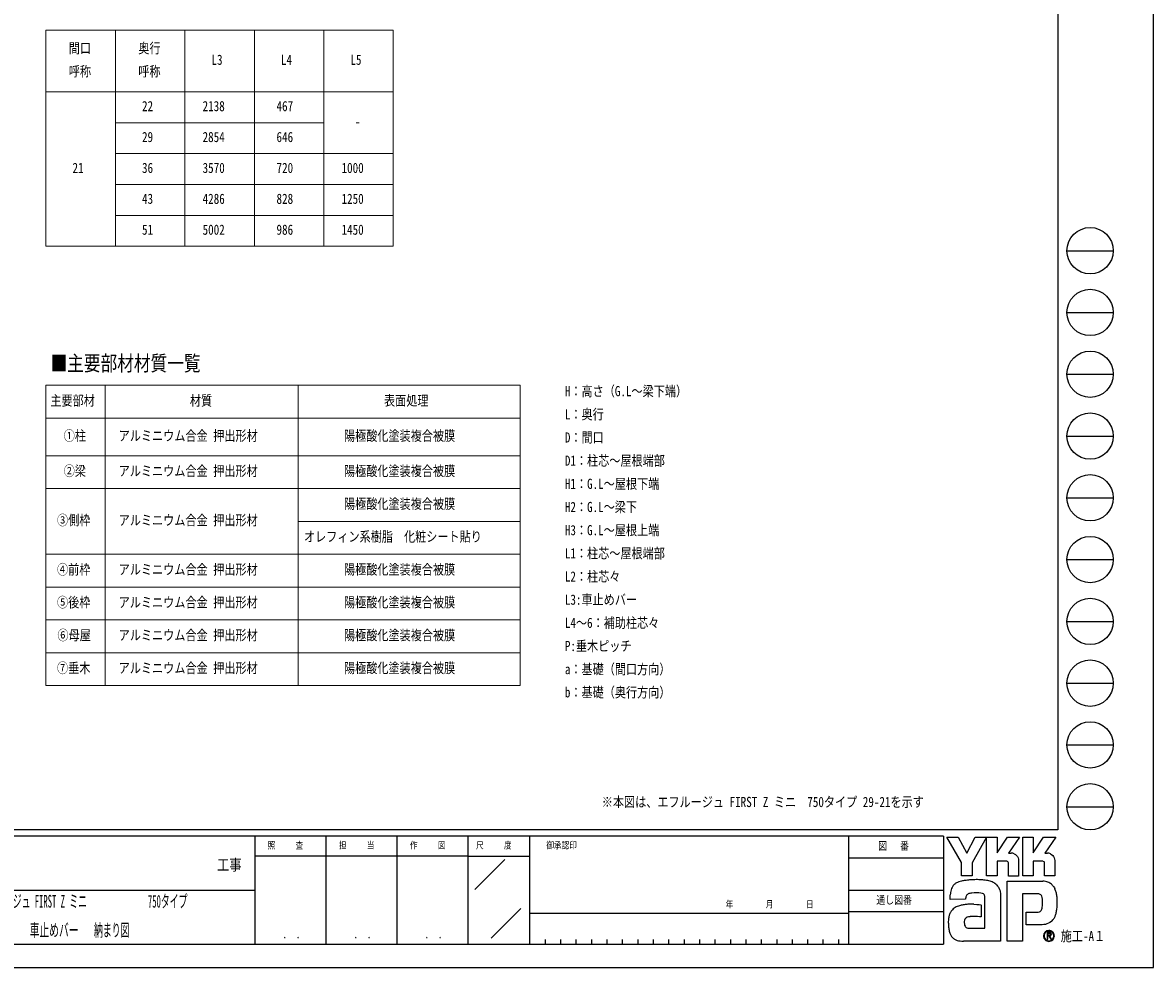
# Model space of a CAD drawing. Units: millimetres, scale not verified. Extents: x -8410 to 8410, y -5941 to 5943.
# Drawn here: x 1086 to 8410, y -5937 to 180 of the extents above; entities that cross this region are included whole.
import ezdxf
from ezdxf.enums import TextEntityAlignment as Align

# ---------------------------------------------------------------- set-up
doc = ezdxf.new("R2010")
doc.units = ezdxf.units.MM
doc.header["$LTSCALE"] = 30
doc.layers.add('0-1_TABLE1', color=7, linetype='Continuous', lineweight=18)
doc.layers.add('0-2_USER1', color=3, linetype='Continuous')
doc.layers.add('0-8_YKK_ZWAK', color=7, linetype='Continuous')
doc.styles.add('ＭＳ ゴシック', font='')
doc.styles.get('ＭＳ ゴシック').set_extended_font_data('MS Gothic')

msp = doc.modelspace()

# ---------------------------------------------------------------- linework, layer by layer
at = {"layer": '0-1_TABLE1'}
for p, q in [((1236.91, 131.7), (3486.91, 131.7)), ((1236.91, 131.7), (1236.91, -1268.3)), ((1686.91, 131.7), (1686.91, -1268.3)), ((2136.91, 131.7), (2136.91, -1268.3)), ((2586.91, 131.7), (2586.91, -1268.3)), ((3036.91, 131.7), (3036.91, -1268.3)), ((3486.91, 131.7), (3486.91, -1268.3)), ((1236.91, -268.3), (3486.91, -268.3)), ((1686.91, -468.3), (3036.91, -468.3)), ((1686.91, -668.3), (3486.91, -668.3)), ((1686.91, -868.3), (3486.91, -868.3)), ((1686.91, -1068.3), (3486.91, -1068.3)), ((1236.91, -1268.3), (3486.91, -1268.3)), ((1236.91, -2168.3), (4308.98, -2168.3)), ((1236.91, -2168.3), (1236.91, -4112.3)), ((1621.01, -2168.3), (1621.01, -4112.3)), ((2870.82, -2168.3), (2870.82, -4112.3)), ((4308.98, -2168.3), (4308.98, -4112.3)), ((1236.91, -2380.92), (4308.98, -2380.92)), ((1236.91, -2623.92), (4308.98, -2623.92)), ((1236.91, -2836.55), (4308.98, -2836.55)), ((2870.82, -3049.17), (4308.98, -3049.17)), ((1236.91, -3261.8), (4308.98, -3261.8)), ((1236.91, -3474.42), (4308.98, -3474.42)), ((1236.91, -3687.05), (4308.98, -3687.05)), ((1236.91, -3899.67), (4308.98, -3899.67)), ((1236.91, -4112.3), (4308.98, -4112.3))]:
    msp.add_line(p, q, dxfattribs=at)
at = {"layer": '0-8_YKK_ZWAK'}
for p, q in [((7790.04, 5553.4), (7790.04, -5046.6)), ((7850.04, -1296.6), (8150.04, -1296.6)), ((7850.04, -1696.6), (8150.04, -1696.6)), ((7850.04, -2096.6), (8150.04, -2096.6)), ((7850.04, -2496.6), (8150.04, -2496.6)), ((7850.04, -2896.6), (8150.04, -2896.6)), ((7850.04, -3296.6), (8150.04, -3296.6)), ((7850.04, -3696.6), (8150.04, -3696.6)), ((7850.04, -4096.6), (8150.04, -4096.6)), ((7850.04, -4496.6), (8150.04, -4496.6)), ((7850.04, -4896.6), (8150.04, -4896.6)), ((7790.04, -5046.6), (-7809.96, -5046.6)), ((2590.04, -5086.6), (-9.96, -5086.6)), ((3050.04, -5086.6), (3050.04, -5786.6)), ((3510.04, -5086.6), (3510.04, -5786.6)), ((3970.04, -5086.6), (3970.04, -5786.6)), ((4370.04, -5086.6), (3970.04, -5086.6)), ((6435.04, -5086.6), (4370.04, -5086.6)), ((4370.04, -5086.6), (4370.04, -5786.6)), ((6435.04, -5086.6), (6435.04, -5786.6)), ((7050.04, -5086.6), (6435.04, -5086.6)), ((7050.04, -5086.6), (7050.04, -5786.6)), ((3970.04, -5216.6), (2590.04, -5216.6)), ((3970.04, -5216.6), (4370.04, -5216.6)), ((4014.21, -5433.18), (4210.07, -5237.32)), ((6435.04, -5226.6), (7050.04, -5226.6)), ((-9.96, -5436.6), (2590.04, -5436.6)), ((6435.04, -5436.6), (7050.04, -5436.6)), ((4121.34, -5748.58), (4313.78, -5556.14)), ((4370.04, -5586.6), (6435.04, -5586.6)), ((7050.04, -5576.6), (6435.04, -5576.6)), ((4470.04, -5756.6), (4470.04, -5786.6)), ((4570.04, -5756.6), (4570.04, -5786.6)), ((4670.04, -5756.6), (4670.04, -5786.6)), ((4770.04, -5756.6), (4770.04, -5786.6)), ((4870.04, -5756.6), (4870.04, -5786.6)), ((4970.04, -5756.6), (4970.04, -5786.6)), ((5070.04, -5756.6), (5070.04, -5786.6)), ((5170.04, -5756.6), (5170.04, -5786.6)), ((5270.04, -5756.6), (5270.04, -5786.6)), ((5370.04, -5756.6), (5370.04, -5786.6)), ((5470.04, -5756.6), (5470.04, -5786.6)), ((5570.04, -5756.6), (5570.04, -5786.6)), ((5670.04, -5756.6), (5670.04, -5786.6)), ((5770.04, -5756.6), (5770.04, -5786.6)), ((5870.04, -5756.6), (5870.04, -5786.6)), ((5970.04, -5756.6), (5970.04, -5786.6)), ((6070.04, -5756.6), (6070.04, -5786.6)), ((6170.04, -5756.6), (6170.04, -5786.6)), ((6270.04, -5756.6), (6270.04, -5786.6)), ((6370.04, -5756.6), (6370.04, -5786.6)), ((7733.35, -5764.56), (7733.35, -5764.56)), ((-9.96, -5786.6), (2590.04, -5786.6)), ((2590.04, -5786.6), (3970.04, -5786.6)), ((3970.04, -5786.6), (4370.04, -5786.6)), ((4370.04, -5786.6), (6435.04, -5786.6)), ((6435.04, -5786.6), (7050.04, -5786.6))]:
    msp.add_line(p, q, dxfattribs=at)
for points in [[(-8410, -5936.6), (8410, -5936.6), (8410, 5943.4), (-8410, 5943.4)], [(7072.04, -5092.6), (7145.66, -5092.6), (7200.94, -5196.8), (7256.08, -5092.6), (7329.75, -5092.6), (7235.34, -5260.58), (7235.34, -5344.87), (7168.19, -5344.87), (7168.19, -5258.31)]]:
    msp.add_lwpolyline(points, close=True, dxfattribs=at)
for points in [[(3970.04, -5086.6), (2590.04, -5086.6), (2590.04, -5786.6)], [(7461.09, -5249.82), (7397.54, -5249.82), (7397.54, -5344.79), (7329.83, -5344.79), (7329.83, -5092.6), (7397.54, -5092.6), (7397.54, -5195.77), (7464.14, -5092.6), (7543.68, -5092.6), (7472.32, -5197.02), (7474.85, -5197.02), (7477.64, -5197.02), (7480.51, -5197.02), (7483.26, -5197.02), (7485.73, -5197.02), (7487.72, -5197.02), (7489.05, -5197.02), (7489.53, -5197.02)], [(7695.02, -5249.82), (7631.54, -5249.82), (7631.54, -5344.87), (7563.79, -5344.87), (7563.79, -5092.6), (7631.54, -5092.6), (7631.54, -5195.77), (7698.06, -5092.6), (7777.61, -5092.6), (7706.25, -5197.02), (7708.8, -5197.02), (7711.61, -5197.02), (7714.47, -5197.02), (7717.23, -5197.02), (7719.68, -5197.02), (7721.66, -5197.02), (7722.98, -5197.02), (7723.46, -5197.02)], [(7509.01, -5201.03), (7517.1, -5205.64), (7523.95, -5211.67), (7529.45, -5218.84), (7533.51, -5226.9), (7536.02, -5235.59), (7536.88, -5244.67), (7536.88, -5345.04), (7470.82, -5345.04), (7470.82, -5259.42)], [(7742.96, -5201.03), (7751.07, -5205.64), (7757.95, -5211.67), (7763.48, -5218.84), (7767.56, -5226.9), (7770.09, -5235.59), (7770.96, -5244.67), (7770.96, -5344.87), (7704.75, -5344.87), (7704.75, -5259.42)], [(7657.74, -5459.61), (7562.39, -5459.61), (7562.39, -5766.6), (7462.46, -5766.6), (7462.46, -5378.18), (7694.7, -5378.18)], [(7757.43, -5405.62), (7763.94, -5413.85), (7768.83, -5421.82), (7772.23, -5429.03)], [(7209.59, -5461.22), (7204.95, -5463.84), (7201.32, -5467.04), (7198.58, -5470.77), (7196.58, -5474.99), (7195.21, -5479.66), (7194.32, -5484.74), (7193.78, -5490.18), (7193.46, -5495.93), (7093.49, -5496.18), (7093.78, -5482.51), (7094.34, -5467.14)], [(7415.42, -5434.93), (7418.25, -5446.4), (7419.86, -5458.69), (7420.37, -5471.77), (7420.37, -5766.6), (7179.1, -5766.6)], [(7247.89, -5527.65), (7266.81, -5528.9), (7281.69, -5530.57), (7291.42, -5532.13), (7294.91, -5533.07), (7294.91, -5609.55), (7283.84, -5608.38), (7271.71, -5607.72), (7259.29, -5607.47), (7247.37, -5607.5), (7236.74, -5607.72), (7228.17, -5608.02), (7222.45, -5608.28), (7220.37, -5608.38), (7211.72, -5609.96), (7204.27, -5612.44), (7198, -5615.82), (7192.93, -5620.14), (7189.05, -5625.39), (7186.37, -5631.61), (7184.87, -5638.8), (7184.57, -5646.98), (7185.52, -5655.98), (7187.44, -5663.41), (7190.19, -5669.43), (7193.65, -5674.18), (7197.72, -5677.79), (7202.27, -5680.41), (7207.17, -5682.18), (7212.32, -5683.25), (7318.52, -5683.25), (7318.52, -5486.75), (7318.56, -5482.85), (7318.35, -5479.04), (7317.85, -5475.37), (7317, -5471.89), (7315.72, -5468.65), (7313.97, -5465.69), (7311.67, -5463.08), (7308.78, -5460.85)], [(7308.78, -5460.85), (7302.55, -5458.4), (7292.59, -5456.33), (7279.88, -5454.8), (7265.41, -5453.99), (7250.17, -5454.05), (7235.13, -5455.17)], [(7691.65, -5518.59), (7691.53, -5505.86), (7690.92, -5494.4), (7689.48, -5484.32), (7686.87, -5475.79)], [(7749.13, -5638.54), (7739.9, -5645.71), (7730.29, -5651.35), (7720.37, -5655.56), (7710.2, -5658.44), (7699.87, -5660.09), (7689.44, -5660.62), (7586.72, -5660.62), (7586.72, -5579.93), (7644.64, -5579.93), (7655.32, -5579.78), (7664.71, -5578.87), (7672.77, -5576.5)], [(7749.21, -5721.79), (7749.16, -5720.62), (7749.02, -5719.49), (7748.77, -5718.41), (7748.44, -5717.38), (7748.01, -5716.4), (7747.48, -5715.48), (7746.87, -5714.62), (7746.16, -5713.82), (7745.23, -5713.01), (7744.21, -5712.29), (7743.08, -5711.68), (7741.86, -5711.18), (7740.56, -5710.79), (7739.17, -5710.51), (7737.7, -5710.34), (7736.16, -5710.29), (7721, -5710.29), (7721, -5754.88), (7725.58, -5754.88), (7725.58, -5714.83), (7736.16, -5714.83), (7737.25, -5714.87), (7738.27, -5714.98), (7739.24, -5715.15), (7740.13, -5715.4), (7740.94, -5715.71), (7741.69, -5716.09), (7742.35, -5716.54), (7742.93, -5717.04)], [(7744.72, -5721.79), (7744.44, -5723.94), (7743.67, -5725.63), (7742.52, -5726.91), (7741.09, -5727.85), (7739.49, -5728.49), (7737.81, -5728.88), (7736.16, -5729.08), (7734.66, -5729.13), (7730.69, -5729.13), (7732.69, -5732.54), (7745.79, -5755.03), (7751.03, -5755.03), (7738.4, -5733.38), (7739.58, -5733.15), (7740.71, -5732.85), (7741.78, -5732.49), (7742.79, -5732.06), (7743.74, -5731.58), (7744.62, -5731.03), (7745.43, -5730.42), (7746.16, -5729.75)]]:
    msp.add_lwpolyline(points, dxfattribs=at)
for centre in [(8000.04, -1296.6), (8000.04, -1696.6), (8000.04, -2096.6), (8000.04, -2496.6), (8000.04, -2896.6), (8000.04, -3296.6), (8000.04, -3696.6), (8000.04, -4096.6), (8000.04, -4496.6), (8000.04, -4896.6)]:
    msp.add_circle(centre, 150, dxfattribs=at)
for centre, radius, start, end in [((7489.63, -5246.98), 49.95, 78.26798, 90.11215), ((7490.35, -5243.34), 46.25, 66.19963, 78.22058), ((7723.56, -5247.07), 50.04, 78.27851, 90.10826), ((7724.25, -5243.56), 46.47, 66.2483, 78.23226), ((7461.45, -5259.19), 9.38, 358.57817, 92.1683), ((7695.42, -5259.14), 9.33, 358.29941, 92.43455), ((7183.21, -5459.18), 87.16, 152.2125, 163.4865), ((7169.87, -5452.28), 72.15, 138.03852, 152.12015), ((7169.86, -5452.62), 72.36, 122.60463, 137.83438), ((7179.43, -5468.09), 90.56, 108.37421, 122.42809), ((7194.59, -5521.98), 146.5, 100.93159, 107.35499), ((7244.11, -5762.23), 391.8, 97.86054, 101.37938), ((7267.36, -5923.76), 554.99, 94.90201, 97.9576), ((7268.94, -5936.69), 568, 91.6169, 94.94971), ((7266.74, -5844.72), 476.01, 87.51794, 91.66439), ((7272.92, -5712.15), 343.3, 81.92631, 87.59083), ((7291.17, -5587.06), 216.88, 73.67137, 82.05943), ((7318.25, -5496.44), 122.3, 60.60528, 73.9085), ((7329.34, -5474.33), 97.61, 52.17347, 59.90542), ((7339.25, -5461.5), 81.39, 43.55042, 52.14561), ((7344.71, -5456.22), 73.79, 34.48659, 43.50182), ((7344.75, -5456.1), 73.7, 25.58915, 34.43128), ((7690.91, -5485.03), 106.91, 78.73198, 87.96551), ((7694.04, -5469), 90.58, 69.03034, 78.69541), ((7696.97, -5461.2), 82.25, 59.39484, 68.9885), ((7698.32, -5458.83), 79.52, 50.3012, 59.3616), ((7697.83, -5459.39), 80.27, 42.05209, 50.28551), ((7275.61, -5477.52), 181.57, 171.55622, 176.72493), ((7214.08, -5468.33), 119.36, 163.48385, 171.57982), ((7235.98, -5523.86), 67.97, 102.4979, 112.84632), ((7249.13, -5580.59), 126.2, 96.37207, 102.75341), ((7338.19, -5459.18), 80.94, 17.43089, 25.54591), ((7658.28, -5508.62), 49.01, 77.94572, 90.63794), ((7662.54, -5488.63), 28.57, 60.20991, 77.92418), ((7665.3, -5483.44), 22.7, 39.8078, 59.75378), ((7661.42, -5486.41), 27.58, 22.65544, 39.38165), ((7658.18, -5482.22), 125.84, 14.76267, 25.00486), ((7581, -5503.26), 205.84, 7.9139, 14.95041), ((7503.91, -5514.47), 283.74, 2.54376, 8.01251), ((7166.95, -5619.86), 81.53, 130.60221, 141.94427), ((7171.75, -5625.63), 89.03, 120.60724, 130.53081), ((7181.23, -5641.75), 107.73, 112.58838, 120.58162), ((7193.99, -5672.4), 140.93, 106.61303, 112.59024), ((7214.05, -5739.83), 211.28, 99.87193, 106.59825), ((7225.29, -5803.14), 275.59, 94.78469, 99.91711), ((7230.76, -5866.14), 338.82, 90.80099, 94.81812), ((7231.59, -5913.05), 385.74, 87.57779, 90.82714), ((7660.3, -5552.69), 27.2, 314.78099, 333.92928), ((7640.1, -5542.88), 49.66, 334.00676, 347.34989), ((7584.99, -5530.12), 106.22, 347.14308, 355.40008), ((7464.41, -5519.75), 227.25, 355.2339, 0.29193), ((7538.3, -5526.19), 248.83, 347.15166, 352.97565), ((7472.34, -5517.6), 315.35, 352.8937, 357.82206), ((7459.73, -5516.79), 327.99, 357.76419, 2.60674), ((7276.27, -5643.57), 194.58, 174.55588, 182.47272), ((7217.96, -5637.99), 136.01, 164.97537, 174.56739), ((7184.91, -5629.18), 101.81, 153.89178, 164.94341), ((7169.86, -5621.94), 85.1, 142.04688, 153.80771), ((7663.44, -5555.46), 23.02, 293.91672, 314.09376), ((7682.46, -5563.37), 100.47, 311.57033, 318.66243), ((7670.83, -5553.17), 115.94, 318.67367, 325.29112), ((7700.72, -5575.45), 78.7, 326.23251, 339.61931), ((7626.81, -5546.83), 157.95, 339.22498, 347.31457), ((7384.99, -5641.86), 303.3, 181.90948, 187.89042), ((7257.39, -5659.81), 174.43, 187.80471, 196.36971), ((7190.01, -5679.72), 104.18, 196.3102, 208.20993), ((7733.4, -5732.98), 35.28, 90.09157, 179.92363), ((7733.18, -5732.87), 31.37, 134.8007, 180.12175), ((7733.27, -5732.69), 31.31, 89.86602, 135.149), ((7733.4, -5732.91), 35.22, 44.93442, 90.08536), ((7733.41, -5732.93), 31.55, 45.03108, 90.11509), ((7733.43, -5732.94), 31.54, 0.00643, 45.07115), ((7733.68, -5732.8), 34.94, 359.78949, 45.13288), ((7160.67, -5695.33), 70.94, 208.29777, 223.35561), ((7154.05, -5701.15), 62.13, 223.64205, 239.63663), ((7159.54, -5691.16), 73.53, 239.8785, 253.65355), ((7169.6, -5656.62), 109.51, 253.69102, 263.74909), ((7178.12, -5580.79), 185.81, 263.68487, 270.30455), ((7733.19, -5733.02), 35.07, 179.86065, 225.14399), ((7733.05, -5733.07), 31.25, 179.75513, 225.29722), ((7733.36, -5733.02), 35.18, 224.94536, 269.98445), ((7733.29, -5733.35), 31.21, 224.62822, 270.10973), ((7733.35, -5732.85), 35.36, 269.98802, 314.93777), ((7733.3, -5732.88), 31.68, 270.09072, 359.90926), ((7738.02, -5721.61), 6.71, 358.3894, 42.86139), ((7738.15, -5722.11), 11.07, 316.37674, 1.6565), ((7733.59, -5733.08), 35.03, 314.92572, 0.23508)]:
    msp.add_arc(centre, radius, start, end, dxfattribs=at)

# ---------------------------------------------------------------- texts
at = {"layer": '0-1_TABLE1', "style": 'ＭＳ ゴシック', "width": 0.8}
for s, p in [('間口', (1385.11, -38.3)), ('奥行', (1835.11, -38.3)), ('L3', (2309.11, -113.3)), ('L4', (2759.11, -113.3)), ('L5', (3209.11, -113.3)), ('呼称', (1385.11, -188.3)), ('呼称', (1835.11, -188.3)), ('22', (1859.11, -413.3)), ('2138', (2251.51, -413.3)), ('467', (2730.31, -413.3)), ('-', (3237.91, -513.3)), ('29', (1859.11, -613.3)), ('2854', (2251.51, -613.3)), ('646', (2730.31, -613.3)), ('21', (1409.11, -813.3)), ('36', (1859.11, -813.3)), ('3570', (2251.51, -813.3)), ('720', (2730.31, -813.3)), ('1000', (3151.51, -813.3)), ('43', (1859.11, -1013.3)), ('4286', (2251.51, -1013.3)), ('828', (2730.31, -1013.3)), ('1250', (3151.51, -1013.3)), ('51', (1859.11, -1213.3)), ('5002', (2251.51, -1213.3)), ('986', (2730.31, -1213.3)), ('1450', (3151.51, -1213.3)), ('主要部材', (1265.76, -2319.61)), ('材質', (2169.12, -2319.61)), ('表面処理', (3426.7, -2319.61)), ('①柱', (1352.16, -2547.42)), ('アルミニウム合金 押出形材', (1708.32, -2547.42)), ('陽極酸化塗装複合被膜', (3167.5, -2547.42)), ('②梁', (1352.16, -2775.24)), ('アルミニウム合金 押出形材', (1708.32, -2775.24)), ('陽極酸化塗装複合被膜', (3167.5, -2775.24)), ('陽極酸化塗装複合被膜', (3167.5, -2987.86)), ('③側枠', (1308.96, -3094.17)), ('アルミニウム合金 押出形材', (1708.32, -3094.17)), ('オレフィン系樹脂\u3000化粧シート貼り', (2908.3, -3200.49)), ('④前枠', (1308.96, -3413.11)), ('アルミニウム合金 押出形材', (1708.32, -3413.11)), ('陽極酸化塗装複合被膜', (3167.5, -3413.11)), ('⑤後枠', (1308.96, -3625.74)), ('アルミニウム合金 押出形材', (1708.32, -3625.74)), ('陽極酸化塗装複合被膜', (3167.5, -3625.74)), ('⑥母屋', (1311.36, -3838.36)), ('アルミニウム合金 押出形材', (1708.32, -3838.36)), ('陽極酸化塗装複合被膜', (3167.5, -3838.36)), ('⑦垂木', (1308.96, -4050.99)), ('アルミニウム合金 押出形材', (1708.32, -4050.99)), ('陽極酸化塗装複合被膜', (3167.5, -4050.99))]:
    msp.add_text(s, height=65.98, dxfattribs=at).set_placement(p, align=Align.BOTTOM_LEFT)
at = {"layer": '0-2_USER1', "style": 'ＭＳ ゴシック'}
for s, height, width, p in [('■主要部材材質一覧', 98.97, 0.8, (1266.6, -2104.61)), ('H：高さ（G.L～梁下端）', 65.98, 0.8, (4598, -2258.61)), ('L：奥行', 65.98, 0.8, (4598, -2408.61)), ('D：間口', 65.98, 0.8, (4598, -2558.61)), ('D1：柱芯～屋根端部', 65.98, 0.8, (4598, -2708.61)), ('H1：G.L～屋根下端', 65.98, 0.8, (4598, -2858.61)), ('H2：G.L～梁下', 65.98, 0.8, (4598, -3008.61)), ('H3：G.L～屋根上端', 65.98, 0.8, (4598, -3158.61)), ('L1：柱芯～屋根端部', 65.98, 0.8, (4598, -3308.61)), ('L2：柱芯々', 65.98, 0.8, (4598, -3458.61)), ('L3:車止めバー', 65.98, 0.8, (4598, -3608.61)), ('L4～6：補助柱芯々', 65.98, 0.8, (4598, -3758.61)), ('P:垂木ピッチ', 65.98, 0.8, (4598, -3908.61)), ('a：基礎（間口方向）', 65.98, 0.8, (4598, -4058.61)), ('b：基礎（奥行方向）', 65.98, 0.8, (4598, -4208.61)), ('※本図は、エフルージュ FIRST Z ミニ\u3000750タイプ 29-21を示す', 65.98, 0.8, (4837.06, -4918.4)), ('サイクルポート エフルージュ FIRST Z ミニ', 82.11, 0.5, (361.46, -5574.27)), ('750タイプ', 82.11, 0.5, (1897.55, -5574.27)), (' 車止めバー', 82.11, 0.55, (1101.13, -5760.93)), (' 納まり図', 82.11, 0.5, (1520.01, -5760.93))]:
    msp.add_text(s, height=height, dxfattribs=dict(at, width=width)).set_placement(p, align=Align.BOTTOM_LEFT)
at = {"layer": '0-8_YKK_ZWAK', "style": 'ＭＳ ゴシック', "width": 0.8}
for s, height, p in [('照     査', 43.99, (2672.84, -5181.6)), ('担     当', 43.99, (3134.44, -5181.6)), ('作     図', 43.99, (3594.44, -5181.6)), ('尺     度', 43.99, (4022.84, -5181.6)), ('御承認印', 43.99, (4478.28, -5181.6)), ('図\u3000 番', 51.32, (6626.81, -5191.6)), ('工事', 73.31, (2344.67, -5331.53)), ('通し図番', 51.32, (6615.61, -5541.6)), ('年        月        日', 43.99, (5639.81, -5563.03)), ('施工-A１', 65.98, (7810.04, -5786.6)), ('． ．', 51.83, (2770, -5765.3)), ('． ．', 51.83, (3230, -5765.3)), ('． ．', 51.83, (3690, -5765.3))]:
    msp.add_text(s, height=height, dxfattribs=at).set_placement(p, align=Align.BOTTOM_LEFT)

doc.saveas('drawing.dxf')
